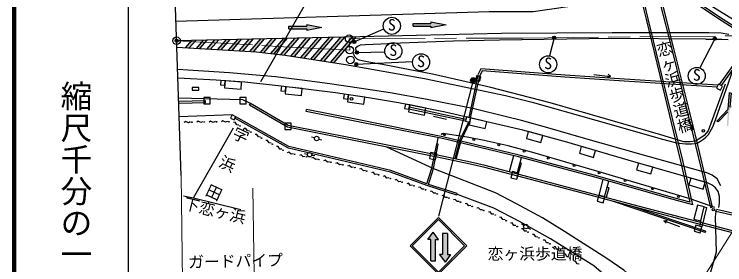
# Model space of a CAD drawing. Units: millimetres at full size, sheet at 1:1000; details may follow other scales. Extents: x -26383562 to 680000, y -222580654 to 380000.
# Drawn here: x 40000 to 152396, y 261827 to 301456 of the extents above; entities that cross this region are included whole.
import ezdxf
from ezdxf.enums import TextEntityAlignment as Align

# ---------------------------------------------------------------- set-up
doc = ezdxf.new("R2010")
doc.units = ezdxf.units.MM
doc.header["$LTSCALE"] = 1000
doc.header["$PDMODE"] = 32
doc.header["$PDSIZE"] = 500
doc.linetypes.add('CHAIN', pattern=[18.5, 12, -1.5, 3.5, -1.5])
for name, color, linetype, lineweight in [('M-BGD', 7, 'Continuous', 25), ('M-BGD-EXST', 7, 'Continuous', 25), ('M-BGD-RSTR', 6, 'Continuous', 25), ('M-BMK', 2, 'CHAIN', 13), ('M-BMK-OTRS', 5, 'Continuous', 25), ('M-BMK-ROW', 30, 'Continuous', 25), ('M-BMK-SRVR', 3, 'Continuous', 25), ('M-STR-HTXT', 7, 'Continuous', 13), ('M-STR-STR3', 7, 'Continuous', 25), ('M-STR-STRC', 7, 'Continuous', 25), ('M-TTL', 2, 'Continuous', 140), ('M-TTL-BAND', 7, 'Continuous', 25)]:
    doc.layers.add(name, color=color, linetype=linetype, lineweight=lineweight)
doc.layers.add('M-BMK-HTXT', color=7, linetype='Continuous')
doc.layers.add('M-OTRS', color=6, linetype='Continuous')
doc.styles.add('@ＭＳ ゴシック', font='')
doc.styles.add('ＭＳ ゴシック', font='')
doc.styles.get('@ＭＳ ゴシック').set_extended_font_data('@MS Gothic')
doc.styles.get('ＭＳ ゴシック').set_extended_font_data('MS Gothic')

msp = doc.modelspace()

# ---------------------------------------------------------------- hatches: boundary and pattern name
at = {"layer": 'M-BGD-EXST'}
for points in [[(125180, 297621, 1), (125619, 297861, 0.41421), (125280, 297961, 0.41421)], [(93564, 296959, 1), (94003, 297198, 0.41421), (93664, 297298, 0.41421)], [(150590, 297462, 1), (151029, 297701, 0.41421), (150690, 297801, 0.41421)], [(93987, 295293, 1), (94426, 295532, 0.41421), (94087, 295632, 0.41421)], [(93888, 293423, 1), (94327, 293662, 0.41421), (93988, 293762, 0.41421)]]:
    msp.add_hatch(color=256, dxfattribs=at).paths.add_polyline_path(points)
at = {"layer": 'M-STR-STRC'}
for points in [[(105915, 299971), (103104, 299971), (103104, 299573), (105915, 299573), (105915, 299298), (108313, 299772), (105915, 300246)], [(86274, 299544), (83463, 299544), (83463, 299147), (86274, 299147), (86274, 298872), (88671, 299345), (86274, 299819)], [(94083, 297858), (93481, 297848), (90071, 293877), (90595, 293796)], [(68713, 297325), (68108, 297311), (67120, 296160), (67684, 296126)], [(70528, 297366), (69923, 297353), (68812, 296059), (69376, 296025)], [(72343, 297408), (71738, 297394), (70504, 295957), (71068, 295923)], [(74158, 297449), (73553, 297435), (72196, 295855), (72760, 295821)], [(75972, 297490), (75367, 297476), (73887, 295753), (74451, 295719)], [(75579, 295651), (76143, 295617), (77787, 297531), (77182, 297518)], [(79602, 297572), (78997, 297559), (77271, 295549), (77835, 295515)], [(78939, 295419), (79482, 295361), (81417, 297614), (80812, 297600)], [(80568, 295244), (81111, 295185), (82363, 296643), (82937, 297648), (82627, 297641)], [(85047, 297696), (84442, 297682), (82197, 295068), (82740, 295010)], [(83232, 297655), (82937, 297648), (82363, 296643)], [(86861, 297737), (86256, 297724), (83791, 294852), (84314, 294771)], [(88668, 297769), (88066, 297759), (85361, 294609), (85884, 294527)], [(90473, 297799), (89871, 297789), (86931, 294365), (87454, 294284)], [(92278, 297828), (91676, 297818), (88501, 294121), (89025, 294040)], [(112937, 291230, 1), (112262, 290800, 1)], [(152930, 286456), (151120, 284522), (151363, 284415), (152879, 286030), (152708, 283822), (152950, 283715), (153158, 286355), (154968, 288290), (154725, 288397), (153209, 286781), (153380, 288990), (153138, 289097)], [(106653, 262458), (106653, 265804), (107131, 265804), (106278, 266990), (105426, 265804), (105904, 265804), (105904, 262458)], [(108998, 263432), (108520, 263432), (108520, 266778), (107771, 266778), (107771, 263432), (107293, 263432), (108145, 262246)]]:
    msp.add_hatch(color=256, dxfattribs=at).paths.add_polyline_path(points)

# ---------------------------------------------------------------- linework, layer by layer
at = {"layer": 'M-BGD'}
for p, q in [((113353, 291839), (111928, 285112)), ((112200, 285049), (113624, 291710)), ((134335, 291626), (133930, 291929)), ((66018, 287692), (70247, 287798)), ((70255, 287498), (70247, 287798)), ((66026, 287392), (70255, 287498)), ((111427, 284816), (102497, 286765)), ((74489, 285520), (66103, 285231)), ((111360, 284526), (102428, 286422)), ((74922, 284992), (75044, 285211)), ((106314, 285318), (108360, 284862)), ((87498, 281884), (87036, 282003)), ((88175, 281708), (88637, 281588)), ((107032, 281936), (106834, 280957)), ((107082, 280907), (106837, 280956)), ((86369, 279284), (85897, 279356)), ((87061, 279179), (87533, 279107)), ((110074, 273098), (105525, 274531)), ((134046, 273993), (133636, 272459)), ((134046, 273993), (133797, 274064)), ((109999, 272860), (110074, 273098)), ((150843, 270886), (146902, 272238)), ((149272, 266936), (134631, 271882)), ((149322, 267130), (137639, 271077)), ((148585, 268754), (149157, 271003)), ((150997, 270271), (151064, 270563)), ((142779, 268791), (143099, 268400)), ((148585, 268754), (148372, 267948)), ((120632, 268050), (120222, 268295)), ((121232, 267690), (121641, 267445)), ((149322, 267130), (149272, 266936))]:
    msp.add_line(p, q, dxfattribs=at)
for points in [[(144598, 341753), (150066, 337520), (152852, 335062), (157482, 331086), (160683, 328337), (162782, 326195), (166021, 323010), (169189, 318860), (168967, 315159), (168693, 314306), (166484, 310682), (165163, 308515), (158624, 299663), (156652, 296994), (151820, 290189)], [(141119, 308101), (142331, 307273), (148859, 302821), (152157, 300665), (155452, 298558), (157798, 297071), (163063, 293858), (166433, 291924), (173738, 287884), (176878, 286234), (183544, 282998), (189522, 280178), (194335, 278041), (200695, 275427), (207313, 272976), (214878, 270332), (222161, 268006), (228693, 266105), (235943, 264242), (240532, 263207), (245420, 262155)], [(164517, 308559), (164297, 307994), (154630, 294683), (151495, 290339)], [(140945, 307846), (142157, 307018), (148688, 302564), (151989, 300406), (155286, 298297), (157635, 296809), (162905, 293592), (166281, 291654), (173591, 287612), (176738, 285958), (183411, 282719), (189393, 279897), (194214, 277757), (200582, 275139), (207209, 272685), (214780, 270038), (222071, 267710), (228611, 265807), (235870, 263941), (240465, 262905), (245354, 261852)], [(149401, 297513), (134460, 297634), (116763, 297362), (109489, 297186), (101110, 296853), (98004, 296722), (95570, 296636), (94727, 296586), (94422, 296411), (93979, 296068), (94031, 295591)], [(149401, 297513), (151933, 297517), (152949, 297483)], [(152451, 290413), (149754, 283010), (149125, 282291), (148472, 281776), (147768, 281389), (146863, 281258), (145919, 281290), (142291, 282366), (124789, 287462), (115387, 289864), (110829, 290940), (106139, 291956), (102290, 292720), (98229, 293485), (96113, 293878), (95040, 294077), (94579, 294187), (94246, 294347), (93928, 294680), (93724, 295085), (93600, 295507)], [(151314, 290224), (136513, 291177), (127136, 291815), (113825, 292826), (113358, 291849)], [(151179, 289932), (136493, 290877), (127114, 291516), (114007, 292511), (113624, 291710)], [(151431, 270903), (151581, 271569), (151581, 272604), (151359, 273436), (150933, 274019), (150415, 274426), (149776, 274749), (137122, 278382), (127412, 281213), (120454, 283129), (108170, 285986), (100808, 287460), (96057, 288247), (90827, 289020), (86118, 289623), (81777, 290106), (76476, 290696), (71949, 291027), (65893, 291344)], [(131658, 291946), (134335, 291626), (133870, 291427)], [(77362, 287331), (76154, 287918), (66002, 288183)], [(67855, 284418), (67561, 284291), (67139, 284502), (66907, 284354)], [(69808, 284442), (69514, 284315), (69092, 284526), (68860, 284378)], [(71761, 284466), (71467, 284339), (71046, 284550), (70814, 284402)], [(73715, 284491), (73421, 284363), (72999, 284574), (72767, 284426)], [(109999, 272860), (105272, 274349), (99511, 276491), (83363, 280278), (74922, 284992)], [(105287, 274610), (99583, 276731), (83454, 280514), (75044, 285211)], [(111880, 284405), (110512, 281624), (109685, 278566)], [(109929, 278515), (110685, 281475), (112042, 284367)], [(75538, 283928), (75220, 283966), (74961, 284360), (74686, 284348)], [(77240, 282969), (76922, 283006), (76663, 283400), (76388, 283388)], [(78941, 282009), (78623, 282047), (78364, 282441), (78089, 282429)], [(146902, 272238), (137653, 275000), (132534, 276522), (128128, 277792), (122416, 279465), (118138, 280624), (114337, 281500), (111649, 281988), (108846, 282429), (107836, 282588), (107661, 282535), (107512, 282394)], [(80643, 281050), (80325, 281088), (80066, 281482), (79791, 281470)], [(82345, 280091), (82026, 280128), (81768, 280522), (81492, 280510)], [(150997, 270271), (150874, 269399), (151017, 263800), (148665, 255432), (148254, 254673), (147515, 253794), (142692, 252061), (140787, 255949), (139694, 257562), (138309, 259276), (136417, 260979), (133721, 262839), (127060, 267066), (123561, 269234), (119471, 271479), (116108, 273217), (106390, 276997), (98964, 280454)], [(105287, 274610), (106056, 277102), (106837, 280956)], [(105525, 274531), (106299, 277040), (107082, 280907)], [(84135, 279395), (83820, 279339), (83458, 279640), (83198, 279549)], [(86043, 278974), (85727, 278917), (85365, 279218), (85105, 279127)], [(87950, 278552), (87635, 278495), (87272, 278796), (87012, 278705)], [(89857, 278130), (89542, 278073), (89179, 278374), (88920, 278283)], [(91764, 277708), (91449, 277651), (91087, 277952), (90827, 277861)], [(119766, 276312), (120245, 277919), (120005, 277984)], [(93672, 277286), (93357, 277229), (92994, 277531), (92734, 277439)], [(95547, 276731), (95228, 276700), (94892, 277031), (94625, 276961)], [(97413, 276153), (97094, 276123), (96758, 276453), (96492, 276383)], [(99279, 275576), (98960, 275545), (98624, 275876), (98358, 275806)], [(101145, 274998), (100827, 274968), (100490, 275298), (100224, 275228)], [(103011, 274421), (102693, 274390), (102356, 274721), (102090, 274651)], [(104865, 273800), (104545, 273783), (104223, 274127), (103954, 274068)], [(106705, 273145), (106385, 273128), (106063, 273472), (105794, 273413)], [(108545, 272490), (108226, 272473), (107903, 272817), (107634, 272758)], [(110386, 271835), (110066, 271818), (109744, 272162), (109475, 272103)], [(140090, 249470), (137850, 253469), (136968, 257141), (131692, 261641), (124810, 265945), (119919, 268666), (115841, 270768), (110827, 272674), (110034, 272971)], [(112226, 271181), (111906, 271163), (111584, 271507), (111315, 271449)], [(149157, 271003), (149501, 270897), (148769, 267844)], [(114067, 270526), (113747, 270508), (113424, 270852), (113155, 270794)], [(115889, 269826), (115569, 269828), (115267, 270190), (114995, 270148)], [(117631, 268936), (117312, 268964), (117041, 269349), (116766, 269329)], [(145300, 267838), (142779, 268791), (143278, 268872)], [(119361, 268030), (119042, 268058), (118771, 268443), (118497, 268423)], [(121092, 267124), (120773, 267152), (120502, 267537), (120227, 267517)], [(122822, 266218), (122503, 266245), (122232, 266631), (121958, 266611)], [(124535, 265280), (124217, 265320), (123961, 265715), (123685, 265705)], [(126146, 264170), (125833, 264240), (125615, 264658), (125340, 264674)], [(127741, 263044), (127429, 263113), (127211, 263531), (126936, 263547)], [(129337, 261917), (129025, 261987), (128807, 262405), (128532, 262421)]]:
    msp.add_lwpolyline(points, dxfattribs=at)
for points in [[(112984, 291045), (113666, 290887), (113825, 291569), (113143, 291727)], [(72616, 290277), (73315, 290226), (73366, 290924), (72668, 290975)], [(73284, 289808), (75880, 289618), (75962, 290733), (73366, 290924)], [(82190, 289356), (82886, 289278), (82963, 289974), (82267, 290051)], [(151096, 289752), (151732, 289459), (152025, 290094), (151390, 290388)], [(68163, 289422), (69223, 289422), (69223, 289844), (68163, 289844)], [(82839, 288862), (85427, 288574), (85550, 289686), (82963, 289974)], [(69984, 287306), (70984, 287306), (70984, 288306), (69984, 288306)], [(75684, 287304), (76684, 287304), (76684, 288304), (75684, 288304)], [(92101, 288124), (92794, 288022), (92896, 288714), (92203, 288816)], [(92732, 287607), (95308, 287227), (95471, 288333), (92896, 288714)], [(101742, 286560), (102428, 286422), (102565, 287108), (101879, 287246)], [(102346, 286012), (104898, 285500), (105118, 286597), (102565, 287108)], [(74222, 285041), (74776, 284732), (75044, 285211), (74489, 285520)], [(111360, 284526), (112042, 284367), (112200, 285049), (111518, 285208)], [(111947, 283959), (114482, 283369), (114736, 284459), (112200, 285049)], [(121020, 281813), (123292, 281187), (123589, 282266), (121317, 282891)], [(129389, 279471), (131651, 278812), (131964, 279886), (129702, 280545)], [(105667, 278614), (106649, 278420), (106842, 279401), (105861, 279595)], [(138444, 276838), (140709, 276188), (141018, 277263), (138753, 277914)], [(118540, 275605), (119506, 275346), (119766, 276312), (118800, 276571)], [(146732, 274459), (148997, 273809), (149305, 274884), (147040, 275534)], [(132187, 271877), (133150, 271606), (133421, 272568), (132459, 272840)], [(147547, 267131), (148514, 266877), (148769, 267844), (147802, 268098)]]:
    msp.add_lwpolyline(points, close=True, dxfattribs=at)
for centre, radius in [((93352, 288082), 200), ((68087, 284383), 50), ((70040, 284407), 50), ((71993, 284431), 50), ((73946, 284455), 50), ((75721, 283781), 50), ((77423, 282822), 50), ((87837, 281796), 350), ((108043, 282404), 150), ((149011, 283004), 200), ((79124, 281863), 50), ((112712, 281642), 150), ((80826, 280903), 50), ((82527, 279944), 50), ((116660, 280811), 150), ((120656, 279787), 150), ((84353, 279308), 50), ((86260, 278886), 50), ((86715, 279231), 350), ((124479, 278704), 150), ((88167, 278464), 50), ((90075, 278043), 50), ((91982, 277621), 50), ((128558, 277512), 150), ((93889, 277199), 50), ((95757, 276626), 50), ((132501, 276375), 150), ((97623, 276049), 50), ((99489, 275471), 50), ((101355, 274894), 50), ((103221, 274316), 50), ((136636, 275145), 150), ((105070, 273687), 50), ((140949, 273859), 150), ((106910, 273032), 50), ((108751, 272377), 50), ((145049, 272634), 150), ((110591, 271722), 50), ((112431, 271067), 50), ((114272, 270412), 50), ((116087, 269701), 50), ((150583, 270546), 200), ((117818, 268795), 50), ((119549, 267889), 50), ((120932, 267870), 350), ((121279, 266983), 50), ((123010, 266077), 50), ((124717, 265132), 50), ((126313, 264006), 50), ((127908, 262879), 50)]:
    msp.add_circle(centre, radius, dxfattribs=at)
at = {"layer": 'M-BGD-EXST'}
for p, q in [((93784, 297078), (98468, 299137)), ((125399, 297741), (124682, 294859)), ((150809, 297581), (148430, 292967)), ((94206, 295413), (98620, 295504)), ((94108, 293543), (103012, 293990))]:
    msp.add_line(p, q, dxfattribs=at)
for centre, radius in [((99728, 299623), 1350), ((125399, 297741), 250), ((93784, 297078), 250), ((99965, 295615), 1350), ((150809, 297581), 250), ((94206, 295413), 250), ((104355, 293849), 1350), ((124459, 293528), 1350), ((94108, 293543), 250), ((147963, 291700), 1350)]:
    msp.add_circle(centre, radius, dxfattribs=at)
at = {"layer": 'M-BGD-RSTR'}
msp.add_lwpolyline([(82805, 283248), (83805, 283248), (83805, 284248), (82805, 284248)], close=True, dxfattribs=at)
at = {"layer": 'M-BMK'}
msp.add_lwpolyline([(65689, 297256), (82606, 296314), (93064, 295776), (92978, 297579), (120434, 297690), (158721, 298085), (166226, 298055), (212989, 299058), (228131, 299338), (243351, 299690), (250357, 299957)], dxfattribs=at)
at = {"layer": 'M-BMK-OTRS'}
msp.add_line((66424, 275935), (65056, 315606), dxfattribs=at)
at = {"layer": 'M-BMK-ROW'}
msp.add_line((68376, 272411), (74676, 283484), dxfattribs=at)
for points in [[(79020, 290789), (86427, 303762), (72529, 303453)], [(66786, 272749), (68376, 272411), (75853, 270570)]]:
    msp.add_lwpolyline(points, dxfattribs=at)
at = {"layer": 'M-BMK-SRVR'}
for centre in [(65689, 297256), (92978, 297579), (93064, 295776), (93172, 294231)]:
    msp.add_circle(centre, 600, dxfattribs=at)
at = {"layer": 'M-OTRS'}
msp.add_point((65689, 297256), dxfattribs=at)
msp.add_point((65689, 297256), dxfattribs=at)
at = {"layer": 'M-STR-HTXT'}
for p, q in [((66424, 275935), (66637, 256154)), ((77724, 273930), (77974, 260264)), ((157845, 273847), (129466, 228745))]:
    msp.add_line(p, q, dxfattribs=at)
at = {"layer": 'M-STR-STR3'}
for p, q in [((77211, 287072), (77362, 287331)), ((86167, 286083), (86225, 286377)), ((118976, 279072), (118303, 276524)), ((120214, 278761), (119571, 276364)), ((150125, 270885), (150417, 270955))]:
    msp.add_line(p, q, dxfattribs=at)
for points in [[(141119, 308101), (141303, 307254), (142237, 302896), (143943, 296152), (147419, 282236), (150125, 270885)], [(141551, 307529), (142529, 302964), (144233, 296225), (147710, 282308), (150417, 270955)], [(146938, 271747), (145445, 278227), (142165, 291755), (140008, 300651), (139534, 302559)], [(147341, 271331), (145737, 278296), (142457, 291825), (140299, 300722), (139802, 302725)], [(211594, 253219), (197772, 256449), (188514, 258494), (176549, 261295), (165643, 263756), (159158, 265456), (147925, 268380), (138817, 270762), (129909, 273146), (114429, 277238), (112099, 277752), (106882, 278849), (98734, 280501), (83221, 283570), (77211, 287072)], [(211588, 253528), (197838, 256741), (188581, 258786), (176616, 261588), (165714, 264048), (159233, 265746), (148000, 268670), (138894, 271052), (129987, 273436), (114499, 277530), (112162, 278045), (106943, 279142), (98793, 280795), (83328, 283854), (77362, 287331)], [(147341, 271331), (144214, 272148), (131851, 275662), (119786, 278876), (107747, 281793), (93902, 284556), (86167, 286083)], [(146938, 271747), (144293, 272437), (131930, 275951), (119860, 279166), (107811, 282086), (93961, 284850), (86225, 286377)], [(209828, 256500), (193507, 260301), (190538, 261058), (178810, 263748), (175545, 264497), (166880, 266489), (159648, 268293), (150997, 270271)], [(209896, 256792), (193578, 260592), (190609, 261350), (178877, 264041), (175612, 264789), (166950, 266781), (159718, 268585), (151064, 270563)]]:
    msp.add_lwpolyline(points, dxfattribs=at)
for points in [[(132459, 272840), (133376, 272581), (134072, 275030), (133099, 275307)], [(147491, 269033), (148585, 268754), (149157, 271003), (148063, 271282)]]:
    msp.add_lwpolyline(points, close=True, dxfattribs=at)
at = {"layer": 'M-STR-STRC'}
for p, q in [((105915, 300246), (108313, 299772)), ((105915, 300246), (105915, 299971)), ((83463, 299147), (83463, 299544)), ((83463, 299544), (86274, 299544)), ((83463, 299147), (86274, 299147)), ((86274, 299819), (88671, 299345)), ((86274, 299819), (86274, 299544)), ((88671, 299345), (86274, 298872)), ((86274, 299147), (86274, 298872)), ((103104, 299573), (103104, 299971)), ((103104, 299971), (105915, 299971)), ((103104, 299573), (105915, 299573)), ((108313, 299772), (105915, 299298)), ((105915, 299573), (105915, 299298)), ((90595, 293796), (94083, 297858)), ((67120, 296160), (68108, 297311)), ((67684, 296126), (68713, 297325)), ((68812, 296059), (69923, 297353)), ((69376, 296025), (70528, 297366)), ((70504, 295957), (71738, 297394)), ((71068, 295923), (72343, 297408)), ((72196, 295855), (73553, 297435)), ((72760, 295821), (74158, 297449)), ((73887, 295753), (75367, 297476)), ((74451, 295719), (75972, 297490)), ((75579, 295651), (77182, 297518)), ((76143, 295617), (77787, 297531)), ((77271, 295549), (78997, 297559)), ((77835, 295515), (79602, 297572)), ((78939, 295419), (80812, 297600)), ((79482, 295361), (81417, 297614)), ((80568, 295244), (82627, 297641)), ((81111, 295185), (83232, 297655)), ((82197, 295068), (84442, 297682)), ((82740, 295010), (85047, 297696)), ((83791, 294852), (86256, 297724)), ((84314, 294771), (86861, 297737)), ((85361, 294609), (88066, 297759)), ((85884, 294527), (88668, 297769)), ((86931, 294365), (89871, 297789)), ((87454, 294284), (90473, 297799)), ((88501, 294121), (91676, 297818)), ((89025, 294040), (92278, 297828)), ((90071, 293877), (93481, 297848)), ((112600, 291015), (107130, 269503)), ((102605, 264825), (107105, 269325)), ((102958, 264825), (107105, 268972)), ((111605, 264825), (107105, 269325)), ((111251, 264825), (107105, 268972)), ((105426, 265804), (106278, 266990)), ((107131, 265804), (106278, 266990)), ((108520, 266778), (107771, 266778)), ((107771, 266778), (107771, 263432)), ((108520, 266778), (108520, 263432)), ((105904, 265804), (105426, 265804)), ((105904, 262458), (105904, 265804)), ((106653, 262458), (106653, 265804)), ((106653, 265804), (107131, 265804)), ((102605, 264825), (107105, 260325)), ((102958, 264825), (107105, 260678)), ((107105, 260678), (111251, 264825)), ((107105, 260325), (111605, 264825)), ((107771, 263432), (107293, 263432)), ((107293, 263432), (108145, 262246)), ((108998, 263432), (108145, 262246)), ((108520, 263432), (108998, 263432)), ((105904, 262458), (106653, 262458))]:
    msp.add_line(p, q, dxfattribs=at)
for points in [[(248671, 262884), (240669, 264608), (232661, 266556), (223668, 269047), (214657, 271901), (205492, 275108), (198113, 277926), (187616, 282361), (174586, 288753), (163405, 294778), (155973, 299176), (148635, 303800), (138170, 310917), (128124, 318341), (119767, 325045), (110727, 332934), (102484, 340810)], [(65581, 300373), (115146, 301873), (122090, 301859), (139321, 304394), (163551, 304063), (164838, 304189), (166211, 304634), (166959, 305155), (169639, 308473), (172516, 312225)], [(153033, 298243), (151830, 298449), (149855, 298521), (134560, 298530), (117094, 298424), (94669, 297868), (87152, 297744), (65689, 297256)], [(65724, 296245), (78330, 295485), (82857, 294997), (92382, 293519), (104904, 291312), (117718, 288616), (121945, 287563), (131991, 284708), (142531, 281706), (144764, 281098), (146198, 280930), (147134, 280959), (148005, 281068), (148561, 281361), (149015, 281690), (149424, 282026), (149837, 282440), (150503, 283623), (150920, 284749), (154030, 293593)], [(151768, 274322), (151190, 275423), (150379, 276026), (149531, 276386), (139536, 279189), (130071, 281860), (124390, 283502), (120229, 284662), (117844, 285228), (112752, 286467), (105296, 287989), (99468, 289048), (95644, 289606), (90315, 290417), (85983, 290975), (81313, 291546), (77665, 291875), (74034, 292190), (65845, 292730)], [(152879, 286030), (151363, 284415), (151120, 284522), (152930, 286456), (153138, 289097), (153380, 288990), (153209, 286781)]]:
    msp.add_lwpolyline(points, dxfattribs=at)
msp.add_circle((112600, 291015), 400, dxfattribs=at)
at = {"layer": 'M-TTL'}
msp.add_line((40000, 380000), (40000, 20000), dxfattribs=at)
at = {"layer": 'M-TTL-BAND'}
msp.add_line((58000, 370000), (58000, 20000), dxfattribs=at)

# ---------------------------------------------------------------- texts
at = {"layer": 'M-BGD-EXST', "style": 'ＭＳ ゴシック'}
for p in [(99073, 298330), (99310, 294323), (103700, 292557), (123804, 292235), (147308, 290408)]:
    msp.add_text('S', height=1833, rotation=358.508, dxfattribs=at).set_placement(p, align=Align.BOTTOM_LEFT)
at = {"layer": 'M-BMK-HTXT'}
for s, rotation, style, p in [('恋ヶ浜歩道橋', 285.067, '@ＭＳ ゴシック', (141109, 296819)), ('字\u3000浜\u3000田', 244.946, '@ＭＳ ゴシック', (75030, 284110)), ('下恋ヶ浜', 346.425, 'ＭＳ ゴシック', (66521, 270164))]:
    msp.add_text(s, height=1833, rotation=rotation, dxfattribs=dict(at, style=style)).set_placement(p, align=Align.BOTTOM_LEFT)
at = {"layer": 'M-STR-HTXT', "style": 'ＭＳ ゴシック'}
msp.add_text('恋ヶ浜歩道橋', height=1833, dxfattribs=at).set_placement((114881, 262121), align=Align.BOTTOM_LEFT)
msp.add_text('ガードパイプ', height=1833, rotation=1.326, dxfattribs=at).set_placement((67548, 260780), align=Align.BOTTOM_LEFT)
at = {"layer": 'M-TTL-BAND', "style": '@ＭＳ ゴシック'}
msp.add_text('縮尺千分の一', height=3666, rotation=270, dxfattribs=at).set_placement((49777, 261030), align=Align.MIDDLE_RIGHT)

doc.saveas('drawing.dxf')
